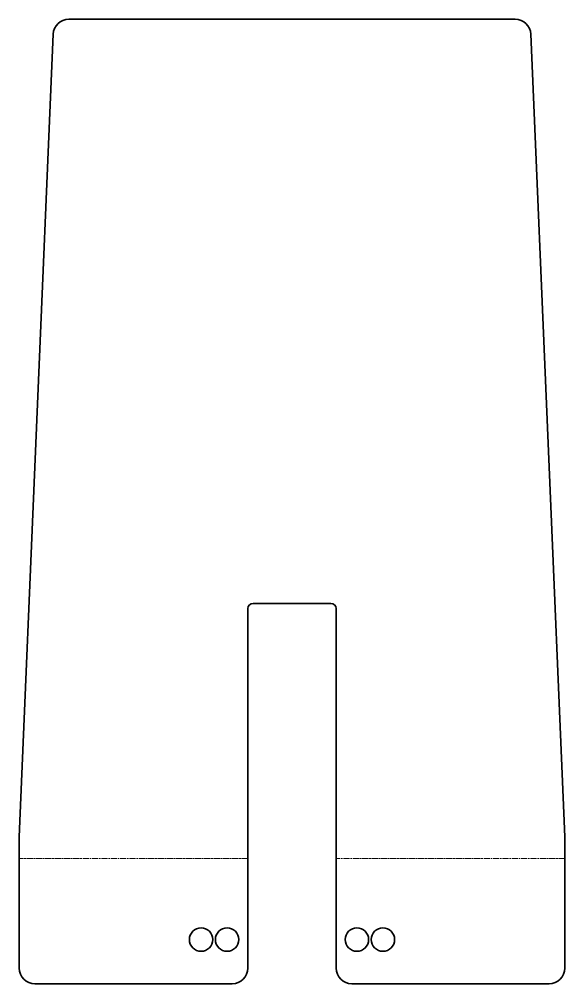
# Model space of a CAD drawing. Header units: inches. Extents: x 0 to 210, y 0 to 372.
import ezdxf

# ---------------------------------------------------------------- set-up
doc = ezdxf.new("R2010")
doc.units = ezdxf.units.IN
doc.header["$MEASUREMENT"] = 0
doc.linetypes.add('Chain', pattern=[13.68, 9.12, -1.14, 2.28, -1.14])
doc.layers.add('SIMUMAK Bend Centerline (ISO)', color=7, linetype='Chain', lineweight=9)
doc.layers.add('SIMUMAK Visible (ISO)', color=7, linetype='Continuous', lineweight=35)

# ---------------------------------------------------------------- blocks, each defined once
blk = doc.blocks.new('GLD-SMT-04-TATUTRA02_Sheet_GLD-SMT-04-TATUTRA02 (desplegada)')
at = {"layer": 'SIMUMAK Bend Centerline (ISO)', "ltscale": 0.263158}
for p, q in [((-10.49, -136.95), (-98.49, -136.95)), ((111.51, -136.95), (23.51, -136.95))]:
    blk.add_line(p, q, dxfattribs=at)
at = {"layer": 'SIMUMAK Visible (ISO)'}
for p, q in [((92.45, 186.31), (-79.43, 186.31)), ((-85.43, 180.57), (-98.49, -128.69)), ((111.51, -128.69), (98.44, 180.57)), ((-10.49, -179.21), (-10.49, -40.69)), ((-8.49, -38.69), (21.51, -38.69)), ((23.51, -40.69), (23.51, -179.21)), ((-98.49, -179.21), (-98.49, -128.69)), ((111.51, -128.69), (111.51, -179.21)), ((-16.49, -185.21), (-92.49, -185.21)), ((105.51, -185.21), (29.51, -185.21))]:
    blk.add_line(p, q, dxfattribs=at)
for centre in [(-28.49, -168.21), (-18.49, -168.21), (31.51, -168.21), (41.51, -168.21)]:
    blk.add_circle(centre, 4.5, dxfattribs=at)
at = {"layer": 'SIMUMAK Visible (ISO)', "extrusion": (0, 0, -1)}
for centre, start, end in [((79.43, 180.31), 2.4195, 90), ((-92.45, 180.31), 90, 177.5805), ((92.49, -179.21), 270, 360), ((16.49, -179.21), 180, 270), ((-29.51, -179.21), 270, 0), ((-105.51, -179.21), 180, 270)]:
    blk.add_arc(centre, 6, start, end, dxfattribs=at)
at = {"layer": 'SIMUMAK Visible (ISO)'}
for centre, start, end in [((-8.49, -40.69), 90, 180), ((21.51, -40.69), 0, 90)]:
    blk.add_arc(centre, 2, start, end, dxfattribs=at)

msp = doc.modelspace()

# ---------------------------------------------------------------- block references
msp.add_blockref('GLD-SMT-04-TATUTRA02_Sheet_GLD-SMT-04-TATUTRA02 (desplegada)', (98.49, 185.21))

doc.saveas('drawing.dxf')
